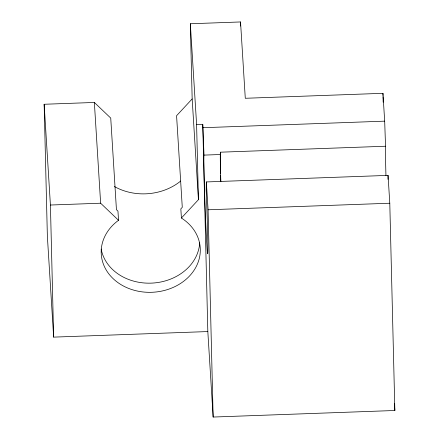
<?xml version="1.0" encoding="UTF-8"?>
<svg xmlns="http://www.w3.org/2000/svg" width="439" height="439" viewBox="0 0 439 439"><rect width="100%" height="100%" fill="white"/><g stroke="black" fill="none" stroke-linecap="round" stroke-linejoin="round"><path stroke-width="0.66" d="M202.758 124.292L207.823 331.56L213.145 417.05L394.853 410.498L389.788 203.23L388.054 175.386L206.346 181.944L206.176 189.972A49.596 0.862 87.9 0 1 207.806 252.683A49.596 0.862 87.9 0 1 205.309 212.569A49.596 0.862 87.9 0 1 204.009 155.11L202.758 124.292L196.601 124.517L190.328 23.761L240.539 21.95L245.286 98.281L382.945 93.315L384.679 121.153L385.552 146.577A52.351 0.911 87.9 0 0 385.947 175.49M387.972 179.397L388.054 175.386M385.629 146.231L220.438 152.19L220.362 152.531A52.351 0.911 87.9 0 0 220.548 173.334M190.328 23.761L192.167 98.929L176.577 115.715L182.278 207.312L180.835 208.865L181.406 218.029A49.596 41.255 -3.6 0 1 187.601 277.942A49.596 41.255 -3.6 0 1 115.265 280.548A49.596 41.255 -3.6 0 1 118.525 220.296L117.954 211.137L116.439 209.688L110.738 118.091L94.358 102.457L44.147 104.268L47.374 236.369L53.646 337.125L207.823 331.56M181.406 218.029L198.439 199.685L196.601 124.517M202.972 127.711L384.679 121.153M204.009 155.11L220.526 154.512L220.438 152.19M44.147 104.268L50.419 205.024L100.63 203.213L118.525 220.296M206.346 181.944L208.081 209.782L389.788 203.23M394.431 403.666L394.853 410.498M192.167 98.929L198.439 199.685M94.358 102.457L100.63 203.213M382.945 93.315L382.995 95.367M383.027 96.734L383.165 102.205M240.539 21.95L240.638 26.055M208.081 209.782L213.145 417.05M50.419 205.024L53.646 337.125M199.69 242.8A49.596 41.255 -3.6 0 1 152.805 283.056A49.596 41.255 -3.6 0 1 101.173 249.045M220.822 181.762A49.596 0.862 87.9 0 1 220.526 154.512M220.757 181.444A52.351 0.911 87.9 0 1 220.597 175.457M180.692 181.038A52.351 43.543 -3.6 0 1 114.354 186.498"/></g></svg>
